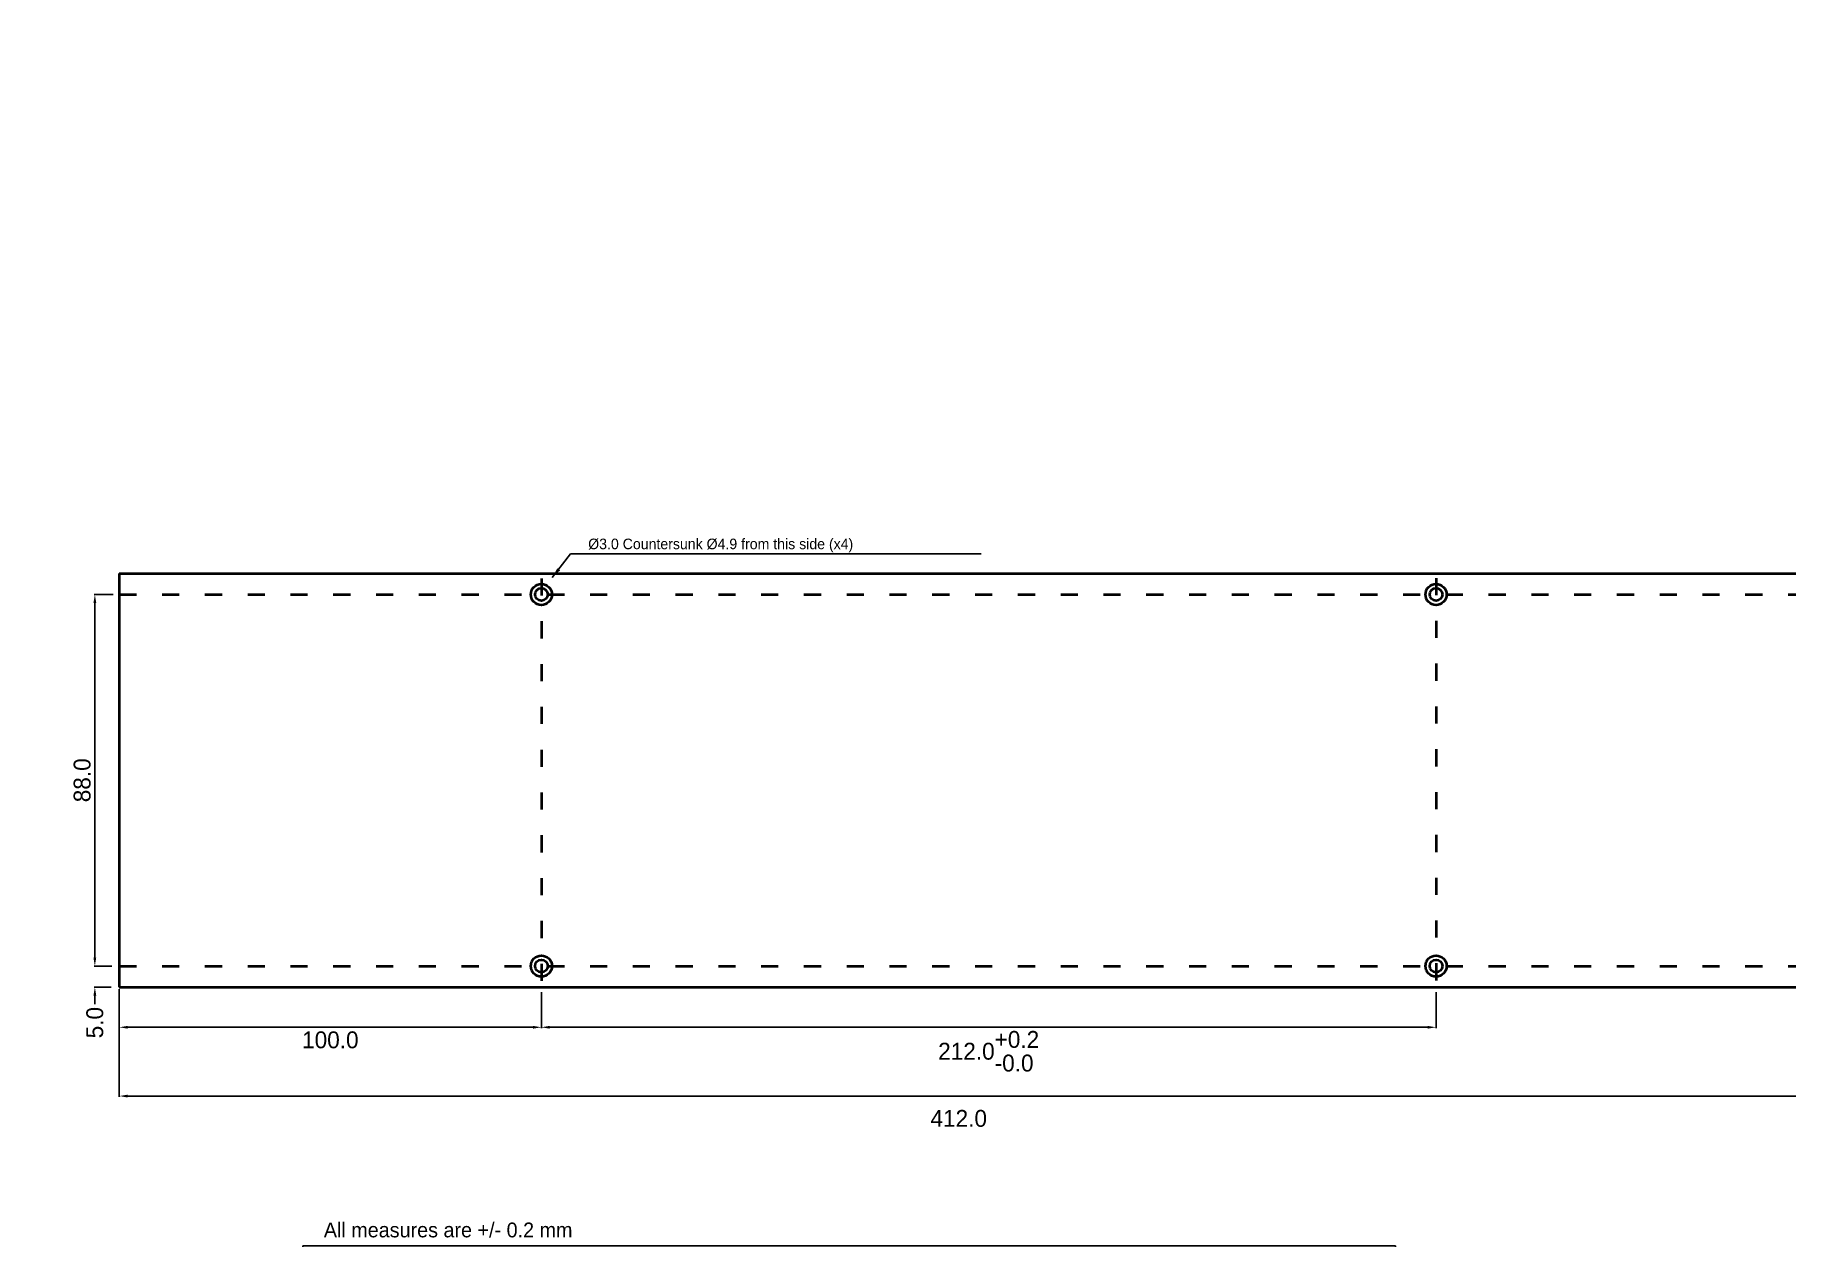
# Paper-space layout 'Layout1' of a CAD drawing. Header units: millimetres. Extents: x 28 to 255, y 20 to 176.
# The model-space entities are those that its viewports show. They can reach past a viewport. Long polylines and large blocks are cut down to what shows.
import ezdxf

# ---------------------------------------------------------------- set-up
doc = ezdxf.new("R2010")
doc.units = ezdxf.units.MM
doc.header["$MEASUREMENT"] = 0
doc.linetypes.add('ACAD_ISO03W100', pattern=[30, 12, -18])
for name, color, linetype in [('display_hidden', 2, 'ACAD_ISO03W100'), ('kabinet_dim', 7, 'Continuous'), ('kabinet_head', 2, 'Continuous')]:
    doc.layers.add(name, color=color, linetype=linetype)
doc.layers.add('kabinet', color=4, linetype='Continuous', lineweight=40)
doc.layers.get('display_hidden').off()
doc.layers.get('display_hidden').freeze()
doc.dimstyles.new('DK-audio', dxfattribs={"dimtxt": 4, "dimasz": 2, "dimexe": 0.18, "dimexo": 0.0625, "dimgap": 1, "dimtad": 2, "dimdec": 1, "dimzin": 0, "dimdsep": 46, "dimtxsty": 'Standard', "dimcen": 5, "dimadec": 1, "dimazin": 0, "dimtfac": 1, "dimtdec": 1, "dimtofl": 0, "dimtmove": 2, "dimatfit": 3, "dimfxl": 0, "dimtolj": 1, "dimtzin": 0, "dimarcsym": 0})
doc.dimstyles.new('ISO-25', dxfattribs={"dimtxt": 2.5, "dimasz": 2.5, "dimexe": 1.25, "dimexo": 0.625, "dimtad": 1, "dimtxsty": 'Standard', "dimcen": 2.5, "dimadec": 0, "dimazin": 0, "dimtfac": 1, "dimtmove": 0, "dimatfit": 3, "dimfxl": 0, "dimarcsym": 0})

# ---------------------------------------------------------------- blocks, each defined once
blk = doc.blocks.new('*D24')
at = {"layer": 'DEFPOINTS', "color": 0, "linetype": 'Continuous', "ltscale": 0.1}
for p in [(18.5, 103.11), (430.5, 103.11), (430.5, 77.71)]:
    blk.add_point(p, dxfattribs=at)
at = {"layer": 'kabinet_dim', "color": 0, "linetype": 'Continuous', "lineweight": -2, "ltscale": 0.1}
for p, q in [((18.5, 103.04), (18.5, 77.53)), ((430.5, 103.04), (430.5, 77.53)), ((20.5, 77.71), (428.5, 77.71))]:
    blk.add_line(p, q, dxfattribs=at)
at = {"layer": 'kabinet_dim', "color": 0, "linetype": 'Continuous', "ltscale": 0.1}
for points in [[(20.5, 78.04), (20.5, 77.37), (18.5, 77.71)], [(428.5, 78.04), (428.5, 77.37), (430.5, 77.71)]]:
    blk.add_solid(points, dxfattribs=at)
at = {"layer": 'kabinet_dim', "color": 0, "linetype": 'Continuous', "ltscale": 0.1, "insert": (217.4, 72.4), "char_height": 4, "attachment_point": 5}
blk.add_mtext('\\A1;412.0', dxfattribs=at)
blk = doc.blocks.new('*D25')
at = {"layer": 'DEFPOINTS', "color": 0, "linetype": 'Continuous', "ltscale": 0.1}
for p in [(18.5, 102.5), (118.5, 102.4), (118.5, 94)]:
    blk.add_point(p, dxfattribs=at)
at = {"layer": 'kabinet_dim', "color": 0, "linetype": 'Continuous', "lineweight": -2, "ltscale": 0.1}
for p, q in [((18.5, 102.44), (18.5, 93.82)), ((118.5, 102.34), (118.5, 93.82)), ((20.5, 94), (116.5, 94))]:
    blk.add_line(p, q, dxfattribs=at)
at = {"layer": 'kabinet_dim', "color": 0, "linetype": 'Continuous', "ltscale": 0.1}
for points in [[(20.5, 94.33), (20.5, 93.67), (18.5, 94)], [(116.5, 94.33), (116.5, 93.67), (118.5, 94)]]:
    blk.add_solid(points, dxfattribs=at)
at = {"layer": 'kabinet_dim', "color": 0, "linetype": 'Continuous', "ltscale": 0.1, "insert": (68.5, 91), "char_height": 4, "attachment_point": 5}
blk.add_mtext('\\A1;100.0', dxfattribs=at)
blk = doc.blocks.new('*D26')
at = {"layer": 'DEFPOINTS', "color": 0, "linetype": 'Continuous', "ltscale": 0.1}
for p in [(118.5, 101.1), (330.5, 102.4), (330.5, 94)]:
    blk.add_point(p, dxfattribs=at)
at = {"layer": 'kabinet_dim', "color": 0, "linetype": 'Continuous', "lineweight": -2, "ltscale": 0.1}
for p, q in [((118.5, 101.04), (118.5, 93.82)), ((330.5, 102.34), (330.5, 93.82)), ((120.5, 94), (328.5, 94))]:
    blk.add_line(p, q, dxfattribs=at)
at = {"layer": 'kabinet_dim', "color": 0, "linetype": 'Continuous', "ltscale": 0.1}
for points in [[(120.5, 94.33), (120.5, 93.67), (118.5, 94)], [(328.5, 94.33), (328.5, 93.67), (330.5, 94)]]:
    blk.add_solid(points, dxfattribs=at)
at = {"layer": 'kabinet_dim', "color": 0, "linetype": 'Continuous', "ltscale": 0.1, "insert": (224.5, 88.33), "char_height": 4, "attachment_point": 5}
blk.add_mtext('\\A1;212.0\\S+0.2^ -0.0;', dxfattribs=at)
blk = doc.blocks.new('*D27')
at = {"layer": 'DEFPOINTS', "color": 0, "linetype": 'Continuous', "ltscale": 0.1}
for p in [(12.7, 108.5), (16.8, 108.5), (16.6, 103.5)]:
    blk.add_point(p, dxfattribs=at)
at = {"layer": 'kabinet_dim', "color": 0, "linetype": 'Continuous', "lineweight": -2, "ltscale": 0.1}
for p, q in [((16.74, 108.5), (12.52, 108.5)), ((12.7, 110.5), (12.7, 112.5)), ((16.54, 103.5), (12.52, 103.5)), ((12.7, 101.5), (12.7, 99.5))]:
    blk.add_line(p, q, dxfattribs=at)
at = {"layer": 'kabinet_dim', "color": 0, "linetype": 'Continuous', "ltscale": 0.1}
for points in [[(12.37, 110.5), (13.03, 110.5), (12.7, 108.5)], [(12.37, 101.5), (13.03, 101.5), (12.7, 103.5)]]:
    blk.add_solid(points, dxfattribs=at)
at = {"layer": 'kabinet_dim', "color": 0, "linetype": 'Continuous', "ltscale": 0.1, "insert": (12.7, 95.1), "char_height": 4, "attachment_point": 5, "rotation": 90}
blk.add_mtext('\\A1;5.0', dxfattribs=at)
blk = doc.blocks.new('*D28')
at = {"layer": 'DEFPOINTS', "color": 0, "linetype": 'Continuous', "ltscale": 0.1}
for p in [(12.7, 196.5), (17.1, 196.5), (16.1, 108.5)]:
    blk.add_point(p, dxfattribs=at)
at = {"layer": 'kabinet_dim', "color": 0, "linetype": 'Continuous', "lineweight": -2, "ltscale": 0.1}
for p, q in [((17.04, 196.5), (12.52, 196.5)), ((12.7, 110.5), (12.7, 194.5)), ((16.04, 108.5), (12.52, 108.5))]:
    blk.add_line(p, q, dxfattribs=at)
at = {"layer": 'kabinet_dim', "color": 0, "linetype": 'Continuous', "ltscale": 0.1}
for points in [[(12.37, 194.5), (13.03, 194.5), (12.7, 196.5)], [(12.37, 110.5), (13.03, 110.5), (12.7, 108.5)]]:
    blk.add_solid(points, dxfattribs=at)
at = {"layer": 'kabinet_dim', "color": 0, "linetype": 'Continuous', "ltscale": 0.1, "insert": (9.7, 152.5), "char_height": 4, "attachment_point": 5, "rotation": 90}
blk.add_mtext('\\A1;88.0', dxfattribs=at)

msp = doc.modelspace()

# ---------------------------------------------------------------- linework, layer by layer
at = {"layer": 'kabinet', "linetype": 'Continuous', "ltscale": 0.1}
for p, q in [((18.5, 201.5), (430.6, 201.5)), ((18.5, 201.5), (18.5, 103.5)), ((18.5, 103.5), (430.5, 103.5))]:
    msp.add_line(p, q, dxfattribs=at)
at = {"layer": 'kabinet', "linetype": 'ACAD_ISO03W100', "ltscale": 0.1}
for p, q in [((118.5, 200.3), (118.5, 103.5)), ((330.5, 200.4), (330.5, 103.5)), ((18.5, 196.5), (430.6, 196.5)), ((18.5, 108.5), (430.5, 108.5))]:
    msp.add_line(p, q, dxfattribs=at)
at = {"layer": 'kabinet', "linetype": 'Continuous', "ltscale": 0.1}
for centre, radius in [((118.5, 196.5), 2.5), ((118.5, 196.5), 1.5), ((330.5, 196.5), 2.5), ((330.5, 196.5), 1.5), ((118.5, 108.5), 2.5), ((118.5, 108.5), 1.5), ((330.5, 108.5), 2.5), ((330.5, 108.5), 1.5)]:
    msp.add_circle(centre, radius, dxfattribs=at)
at = {"layer": 'kabinet_head'}
for p, q in [((61.96, -9.75), (61.96, 42.25)), ((61.96, 42.25), (320.92, 42.25)), ((320.92, 42.25), (320.92, -9.75))]:
    msp.add_line(p, q, dxfattribs=at)

# ---------------------------------------------------------------- texts
at = {"layer": 'kabinet_dim', "insert": (129.6, 208.1), "char_height": 2.5, "attachment_point": 4}
msp.add_mtext('Ø3.0 Countersunk Ø4.9 from this side (x4)', dxfattribs=at)
at = {"layer": 'kabinet_head', "color": 2}
msp.add_text('All measures are +/- 0.2 mm', height=3.5, dxfattribs=at).set_placement((66.96, 44.25))

# ---------------------------------------------------------------- dimensions: what is measured, and where the dimension line sits
at = {"layer": 'kabinet_dim', "linetype": 'Continuous', "ltscale": 0.1}
dim = msp.add_linear_dim(base=(12.7, 196.5), p1=(16.1, 108.5), p2=(17.1, 196.5), angle=90, dimstyle='DK-audio', dxfattribs=at)
dim.commit()
dim.dimension.update_dxf_attribs({"geometry": '*D28', "text_midpoint": (9.7, 152.5)})
dim = msp.add_linear_dim(base=(12.7, 108.5), p1=(16.6, 103.5), p2=(16.8, 108.5), angle=90, dimstyle='DK-audio', dxfattribs=at)
dim.commit()
dim.dimension.update_dxf_attribs({"geometry": '*D27', "text_midpoint": (12.7, 95.1), "dimtype": 160})
dim = msp.add_linear_dim(base=(430.5, 77.71), p1=(18.5, 103.11), p2=(430.5, 103.11), dimstyle='DK-audio', dxfattribs=at)
dim.commit()
dim.dimension.update_dxf_attribs({"geometry": '*D24', "text_midpoint": (217.4, 72.4), "dimtype": 160})
dim = msp.add_linear_dim(base=(118.5, 94), p1=(18.5, 102.5), p2=(118.5, 102.4), dimstyle='DK-audio', dxfattribs=at)
dim.commit()
dim.dimension.update_dxf_attribs({"geometry": '*D25', "text_midpoint": (68.5, 91)})
dim = msp.add_linear_dim(base=(330.5, 94), p1=(118.5, 101.1), p2=(330.5, 102.4), dimstyle='DK-audio', override={"dimgap": 1, "dimtol": 1, "dimlim": 0, "dimtp": 0.2, "dimtm": 1e-09}, dxfattribs=at)
dim.commit()
dim.dimension.update_dxf_attribs({"geometry": '*D26', "text_midpoint": (224.5, 88.33)})

# ---------------------------------------------------------------- leaders
at = {"layer": 'kabinet_dim', "annotation_type": 0, "has_hookline": 1, "hookline_direction": 0, "text_width": 92.92}
msp.add_leader([(121.1, 200.5), (125.4, 206.1), (222.7, 206.1)], dimstyle='ISO-25', override={"dimgap": 0.625, "dimtad": 0}, dxfattribs=at)

psp = doc.layouts.get("Layout1")

# ---------------------------------------------------------------- viewports
at = {"layer": 'display_hidden', "ltscale": 0.1}
psp.add_viewport(center=(141.83, 97.55), size=(226.92, 156.0745), view_center_point=(207.16, 185.49), view_height=286.927, dxfattribs=at)

doc.saveas('drawing.dxf')
